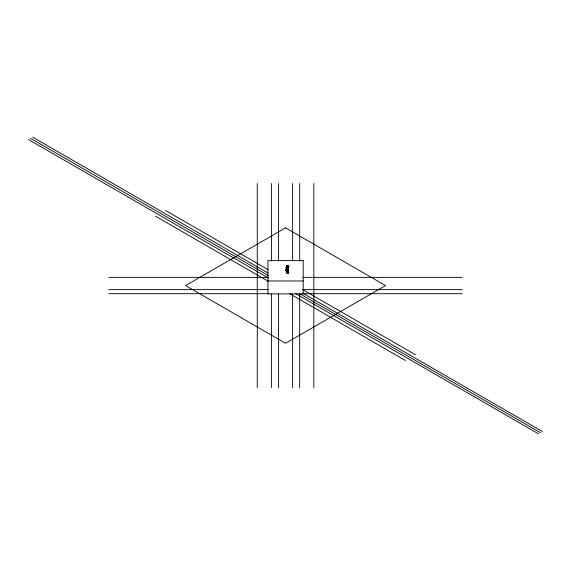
<?xml version="1.0" encoding="UTF-8"?>
<svg xmlns="http://www.w3.org/2000/svg" width="571" height="571" viewBox="0 0 571 571"><rect width="100%" height="100%" fill="white"/><g stroke="black" fill="none" stroke-linecap="round" stroke-linejoin="round"><path stroke-width="0.86" d="M286.906 266.065L286.906 265.472L287.734 265.272L288.077 266.065L287.249 266.257L286.906 265.472M286.763 266.957L288.334 266.393L287.734 265.586L286.906 265.779L288.077 265.751M286.613 271.86L286.514 272.574L286.613 270.604M287.463 272.538L287.47 265.337M288.348 272.724L288.369 268.541L287.256 268.17L286.292 268.691L285.771 270.354L286.492 271.111L287.063 270.775L286.87 269.905L285.964 269.362L286.735 268.691M288.127 268.406L287.741 268.884L286.885 268.391M285.907 270.176L285.964 269.362M286.349 270.704L286.435 269.633L286.785 270.94L286.05 270.19M287.741 268.92L286.014 267.649L286.592 266.057L288.012 265.472L288.012 265.872M286.014 267.649L287.249 266.072M286.449 270.49L288.112 268.848L286.335 267.464M288.334 266.122L287.142 266.678L286.649 265.715L287.841 265.436L288.74 265.893L286.97 266.914L287.256 268.827L287.099 267.149M288.112 268.848L287.32 269.512L286.292 269.269L286.713 268.449L287.32 268.449M288.105 269.191L288.305 270.062L288.105 269.191L288.305 270.062L287.727 270.39M286.649 265.986L287.841 265.436M287.727 267.713L287.099 268.077L286.528 267.478L286.92 267.249M287.199 268.334L287.292 267.128L287.52 268.149L286.521 268.741L288.062 268.634L287.463 266.814M287.863 266.157L288.419 266.479L288.74 265.893M286.763 267.892L287.256 267.985M287.334 267.563L288.455 266.914L288.219 266.5L286.528 267.478M287.227 268.577L286.806 268.313L286.521 268.984L287.227 269.155L287.52 268.477M287.763 269.626L287.727 267.335L288.455 266.914M287.52 268.72L287.227 269.155M287.741 269.041L287.341 269.869M287.242 270.411L286.699 270.718L286.214 270.211L288.369 268.962L288.469 273.081M286.414 270.554L286.835 271.361L287.527 271.196L287.863 269.719L286.899 270.604M286.835 270.804L286.285 271.118L286.285 272.909M286.285 271.475L287.791 271.475M287.755 267.328L288.619 267.506L288.419 266.479M286.97 267.314L288.74 266.293L288.969 267.307L288.055 267.556M286.592 269.726L287.341 269.526M286.649 266.122L287.841 266.407M287.127 268.249L287.855 268.249L287.855 269.041M286.292 269.041L287.855 269.262L287.898 273.366M108.825 277.37L268.192 277.37M302.916 277.37L462.282 277.37M267.927 280.968L303.18 280.968M108.825 289.611L268.192 289.611M302.916 289.611L462.282 289.611M108.825 293.694L268.192 293.694M302.916 293.694L462.282 293.694M288.219 267.428L287.656 266.828M286.235 266.493L287.292 267.128M286.613 268.962L287.127 269.262L287.213 272.731M287.349 270.861L287.791 271.118L287.791 272.909M165.583 210.492L268.177 269.726M302.894 289.768L415.517 354.791M32.69 137.154L267.97 272.988M302.544 293.073L542.45 431.576M30.62 138.346L268.213 275.515M299.811 293.758L540.48 432.711M295.528 293.558L538.517 433.846M28.55 139.545L268.456 278.048M155.59 216.252L268.213 281.275M289.811 293.744L405.517 360.551M288.162 269.498L287.948 268.763M286.899 270.276L286.414 269.762L286.214 270.211M286.621 272.381L286.613 268.541M313.829 183.498L313.829 387.566M299.689 183.498L299.689 261.026M299.689 293.994L299.689 387.566M292.623 183.498L292.623 261.026M292.623 293.994L292.623 387.566M288.334 265.715L288.334 266.393M287.349 271.732L287.349 273.166M286.728 270.861L286.728 273.166M278.484 183.498L278.484 261.026M278.484 293.994L278.484 387.566M271.411 183.498L271.411 261.026M271.411 293.994L271.411 387.566M257.278 183.498L257.278 387.566M285.55 227.858L185.582 285.571L285.55 343.292L385.525 285.571L285.55 227.858M303.18 260.619L267.927 260.619L267.927 293.872L303.18 293.872L303.18 260.619M287.991 273.316L287.855 272.581L287.991 273.316"/></g></svg>
